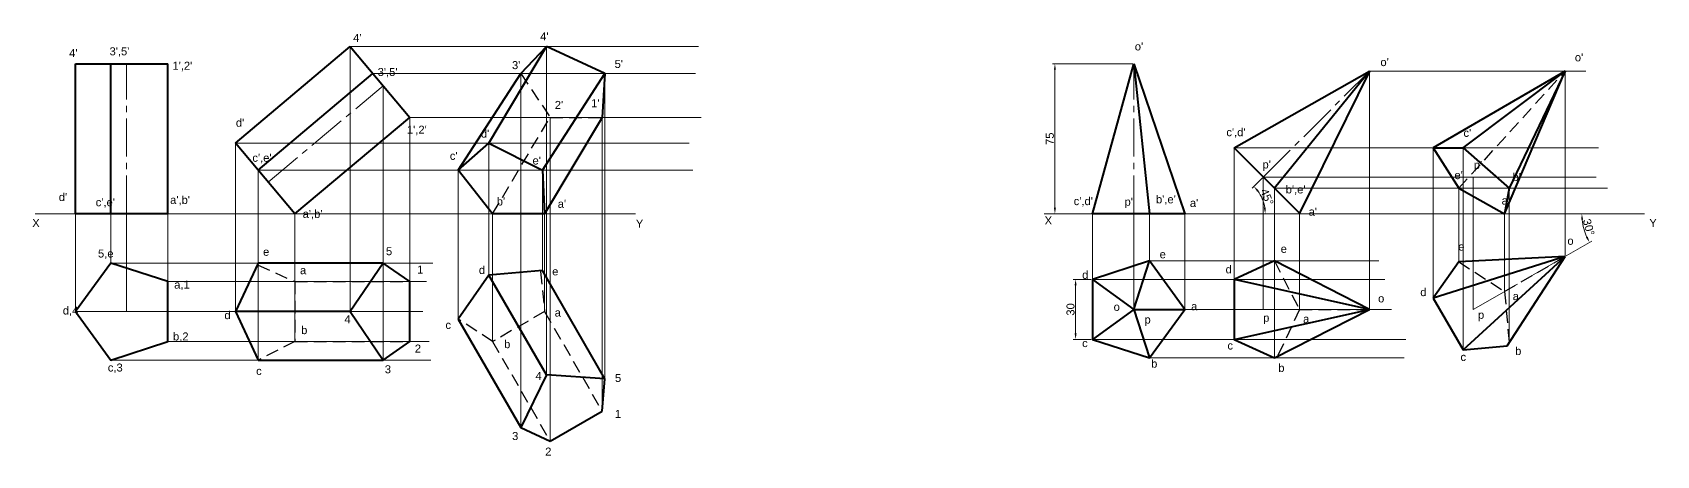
# Model space of a CAD drawing. Header units: millimetres. Extents: x 1 to 7224, y -410 to 206.
# Drawn here: x 6412 to 7224, y -20 to 192 of the extents above; entities that cross this region are included whole.
import ezdxf

# ---------------------------------------------------------------- set-up
doc = ezdxf.new("R2010")
doc.units = ezdxf.units.MM
doc.linetypes.add('CENTER2', pattern=[28.575, 19.05, -3.175, 3.175, -3.175])
doc.linetypes.add('DASHED2', pattern=[9.525, 6.35, -3.175])
for name, color, linetype, lineweight in [('Centre line', 1, 'CENTER2', 20), ('Dim n hatch', 6, 'Continuous', 20), ('Hidden', 3, 'DASHED2', 30), ('Object', 2, 'Continuous', 40), ('Projection', 5, 'Continuous', 5)]:
    doc.layers.add(name, color=color, linetype=linetype, lineweight=lineweight)
doc.styles.get("Standard").update_dxf_attribs({"font": 'arial.ttf', "height": 4})
doc.dimstyles.new('ISO-25', dxfattribs={"dimtxt": 3, "dimasz": 3, "dimexe": 1.25, "dimexo": 0.625, "dimgap": 0.5, "dimtad": 1, "dimdec": 0, "dimtxsty": 'Standard', "dimcen": 2.5, "dimclrd": 256, "dimclre": 256, "dimclrt": 256, "dimadec": 0, "dimazin": 0, "dimtfac": 1, "dimtdec": 0, "dimtmove": 0, "dimatfit": 2, "dimfxl": 1, "dimlwd": -1, "dimlwe": -1, "dimarcsym": 0})

# ---------------------------------------------------------------- blocks, each defined once
blk = doc.blocks.new('*D7')
at = {"layer": 'Defpoints', "color": 0, "transparency": 16777216}
for p in [(7080.47, 172.37), (7027.43, 119.34), (7027.77, 106), (6917.89, 101), (7217.89, 101)]:
    blk.add_point(p, dxfattribs=at)
at = {"layer": 'Dim n hatch', "transparency": 16777216}
blk.add_line((7026.99, 118.9), (7021.88, 113.79), dxfattribs=at)
blk.add_arc((7009.09, 101), 19.33, 8.90007, 36.09993, dxfattribs=at)
for points in [[(7024.33, 112.06), (7025.09, 112.71), (7022.76, 114.67)], [(7028.69, 104.03), (7027.69, 103.95), (7028.43, 101)]]:
    blk.add_solid(points, dxfattribs=at)
at = {"layer": 'Dim n hatch', "transparency": 16777216, "insert": (7029.29, 109.37), "char_height": 4, "attachment_point": 5, "rotation": 292.5}
blk.add_mtext('45°', dxfattribs=at)
blk = doc.blocks.new('*D8')
at = {"layer": 'Defpoints', "color": 0, "transparency": 16777216}
for p in [(6917.89, 101), (7217.89, 101), (7187.06, 96.02), (7178.32, 79.64), (7132.39, 53.13)]:
    blk.add_point(p, dxfattribs=at)
at = {"layer": 'Dim n hatch', "transparency": 16777216}
blk.add_line((7178.86, 79.96), (7191.55, 87.28), dxfattribs=at)
blk.add_arc((7215.31, 101), 28.69, 185.99332, 204.00668, dxfattribs=at)
for points in [[(7186.28, 97.98), (7187.28, 98.03), (7186.62, 101)], [(7189.55, 89.55), (7188.66, 89.1), (7190.46, 86.65)]]:
    blk.add_solid(points, dxfattribs=at)
at = {"layer": 'Dim n hatch', "transparency": 16777216, "insert": (7190.05, 94.23), "char_height": 4, "attachment_point": 5, "rotation": 285}
blk.add_mtext('30°', dxfattribs=at)
blk = doc.blocks.new('*D9')
at = {"layer": 'Defpoints', "color": 0, "transparency": 16777216}
for p in [(6923.3, 176), (6962.7, 176), (6962.7, 101)]:
    blk.add_point(p, dxfattribs=at)
at = {"layer": 'Dim n hatch', "transparency": 16777216}
for p, q in [((6962.07, 176), (6922.05, 176)), ((6923.3, 104), (6923.3, 173)), ((6962.07, 101), (6922.05, 101))]:
    blk.add_line(p, q, dxfattribs=at)
for points in [[(6922.8, 173), (6923.8, 173), (6923.3, 176)], [(6922.8, 104), (6923.8, 104), (6923.3, 101)]]:
    blk.add_solid(points, dxfattribs=at)
at = {"layer": 'Dim n hatch', "transparency": 16777216, "insert": (6920.77, 138.5), "char_height": 4, "attachment_point": 5, "rotation": 90}
blk.add_mtext('75', dxfattribs=at)
blk = doc.blocks.new('*D10')
at = {"layer": 'Defpoints', "color": 0, "transparency": 16777216}
for p in [(6942.05, 68.13), (6933.65, 38.13), (6942.05, 38.13)]:
    blk.add_point(p, dxfattribs=at)
at = {"layer": 'Dim n hatch', "transparency": 16777216}
for p, q in [((6941.43, 68.13), (6932.4, 68.13)), ((6933.65, 65.13), (6933.65, 41.13)), ((6941.43, 38.13), (6932.4, 38.13))]:
    blk.add_line(p, q, dxfattribs=at)
for points in [[(6933.15, 65.13), (6934.15, 65.13), (6933.65, 68.13)], [(6933.15, 41.13), (6934.15, 41.13), (6933.65, 38.13)]]:
    blk.add_solid(points, dxfattribs=at)
at = {"layer": 'Dim n hatch', "transparency": 16777216, "insert": (6931.11, 53.13), "char_height": 4, "attachment_point": 5, "rotation": 90}
blk.add_mtext('30', dxfattribs=at)

msp = doc.modelspace()

# ---------------------------------------------------------------- linework, layer by layer
at = {"layer": 'Centre line'}
for p, q in [((6459.36, 101), (6459.36, 176)), ((6962.7, 101), (6962.7, 176)), ((7027.43, 119.34), (7080.47, 172.37)), ((6530.15, 116.81), (6587.6, 165.02)), ((7132.39, 53.13), (7178.32, 79.64)), ((7027.43, 53.13), (7080.47, 53.13))]:
    msp.add_line(p, q, dxfattribs=at)
at = {"layer": 'Dim n hatch'}
for p, q in [((6600.87, 37.03), (6600.87, 67.03)), ((6671.04, -12.72), (6697.02, 2.28))]:
    msp.add_line(p, q, dxfattribs=at)
at = {"layer": 'Hidden'}
for p, q in [((6656.38, 171.06), (6671.04, 149.21)), ((7125.09, 113.76), (7178.32, 172.37)), ((6642.32, 101), (6671.04, 149.21)), ((6671.04, 149.21), (6697.02, 149.21)), ((6525.08, 75.31), (6543.42, 67.03)), ((7033.01, 77.4), (7045.48, 53.13)), ((7125.09, 76.93), (7148.02, 62.15)), ((7148.02, 62.15), (7178.32, 79.64)), ((6543.42, 67.03), (6543.42, 37.03)), ((6543.42, 67.03), (6600.87, 67.03)), ((6666.3, 72.05), (6668.3, 52.03)), ((7148.02, 62.15), (7150.4, 35.5)), ((6668.3, 52.03), (6642.32, 37.03)), ((6668.3, 52.03), (6697.02, 2.28)), ((7045.48, 53.13), (7034.21, 28.86)), ((7045.48, 53.13), (7080.47, 53.13)), ((6642.32, 37.03), (6625.12, 48.28)), ((6543.42, 37.03), (6525.08, 27.76)), ((6543.42, 37.03), (6600.87, 37.03)), ((6642.32, 37.03), (6671.04, -12.72))]:
    msp.add_line(p, q, dxfattribs=at)
at = {"layer": 'Object'}
for p, q in [((6513.75, 136.36), (6571.2, 184.57)), ((6571.2, 184.57), (6600.87, 149.21)), ((6640.47, 136.36), (6669.2, 184.57)), ((6656.38, 171.06), (6669.2, 184.57)), ((6698.42, 171.06), (6669.2, 184.57)), ((6433.84, 101), (6433.84, 176)), ((6433.84, 176), (6480.01, 176)), ((6451.47, 101), (6451.47, 176)), ((6480.01, 101), (6480.01, 176)), ((6525.08, 122.86), (6582.53, 171.06)), ((6625.12, 122.86), (6656.38, 171.06)), ((6667.16, 122.86), (6698.42, 171.06)), ((6698.42, 171.06), (6697.02, 149.21)), ((6942.05, 101), (6962.7, 176)), ((6962.7, 176), (6988.22, 101)), ((6962.7, 176), (6970.58, 101)), ((7012.83, 133.94), (7080.47, 172.37)), ((7080.47, 172.37), (7033.01, 113.76)), ((7080.47, 172.37), (7045.48, 101.29)), ((7178.32, 172.37), (7112.25, 133.94)), ((7127.25, 133.94), (7178.32, 172.37)), ((7148.02, 101), (7178.32, 172.37)), ((7178.32, 172.37), (7150.32, 113.76)), ((6543.42, 101), (6600.87, 149.21)), ((6697.02, 149.21), (6668.3, 101)), ((6543.42, 101), (6513.75, 136.36)), ((6625.12, 122.86), (6640.47, 136.36)), ((6640.47, 136.36), (6667.16, 122.86)), ((7045.48, 101.29), (7012.83, 133.94)), ((7112.25, 133.94), (7125.09, 113.76)), ((7112.25, 133.94), (7127.25, 133.94)), ((7127.25, 133.94), (7150.32, 113.76)), ((6642.32, 101), (6625.12, 122.86)), ((6667.16, 122.86), (6668.3, 101)), ((7125.09, 113.76), (7148.02, 101)), ((7150.32, 113.76), (7148.02, 101)), ((6480.01, 101), (6433.84, 101)), ((6668.3, 101), (6642.32, 101)), ((6988.22, 101), (6942.05, 101)), ((6525.08, 76.3), (6513.75, 52.03)), ((6587.6, 76.3), (6525.08, 76.3)), ((6587.6, 76.3), (6571.2, 52.03)), ((6600.87, 67.03), (6587.6, 76.3)), ((6962.7, 53.13), (6970.58, 77.4)), ((7033.01, 77.4), (7012.83, 68.13)), ((7080.47, 53.13), (7033.01, 77.4)), ((7178.32, 79.64), (7112.25, 58.82)), ((7125.09, 76.93), (7112.25, 58.82)), ((7178.32, 79.64), (7125.09, 76.93)), ((7127.25, 32.84), (7178.32, 79.64)), ((7149.36, 34.9), (7178.32, 79.64)), ((6600.87, 37.03), (6600.87, 67.03)), ((6640.47, 70.23), (6625.12, 48.28)), ((6667.16, 72.55), (6640.47, 70.23)), ((6669.2, 20.48), (6640.47, 70.23)), ((6698.42, 18.41), (6667.16, 72.55)), ((6942.05, 68.13), (6962.7, 53.13)), ((7012.83, 68.13), (7012.83, 38.13)), ((7080.47, 53.13), (7012.83, 68.13)), ((7112.25, 58.82), (7127.25, 32.84)), ((6513.75, 52.03), (6525.08, 27.76)), ((6571.2, 52.03), (6513.75, 52.03)), ((6571.2, 52.03), (6587.6, 27.76)), ((6962.7, 53.13), (6942.05, 38.13)), ((6962.7, 53.13), (6970.58, 28.86)), ((6962.7, 53.13), (6988.22, 53.13)), ((7012.83, 38.13), (7080.47, 53.13)), ((7033.01, 28.86), (7080.47, 53.13)), ((6625.12, 48.28), (6656.38, -5.87)), ((6587.6, 27.76), (6600.87, 37.03)), ((7012.83, 38.13), (7033.01, 28.86)), ((7127.25, 32.84), (7149.36, 34.9)), ((6525.08, 27.76), (6587.6, 27.76)), ((6669.2, 20.48), (6656.38, -5.87)), ((6698.42, 18.41), (6669.2, 20.48)), ((6697.02, 2.28), (6698.42, 18.41)), ((6671.04, -12.72), (6697.02, 2.28)), ((6656.38, -5.87), (6671.04, -12.72))]:
    msp.add_line(p, q, dxfattribs=at)
for points in [[(6480.01, 37.03), (6480.01, 67.03), (6451.47, 76.3), (6433.84, 52.03), (6451.47, 27.76)], [(6942.05, 68.13), (6942.05, 38.13), (6970.58, 28.86), (6988.22, 53.13), (6970.58, 77.4)]]:
    msp.add_lwpolyline(points, close=True, dxfattribs=at)
at = {"layer": 'Projection'}
for p, q in [((6571.2, 184.57), (6571.2, 52.03)), ((6571.2, 184.57), (6745.13, 184.57)), ((6669.2, 20.48), (6669.2, 184.57)), ((6582.53, 171.06), (6743.73, 171.06)), ((6656.38, -5.87), (6656.38, 171.06)), ((6698.42, 18.41), (6698.42, 171.06)), ((7080.47, 172.37), (7080.47, 53.13)), ((7080.47, 172.37), (7188.58, 172.37)), ((7178.32, 79.64), (7178.32, 172.37)), ((6587.6, 165.02), (6587.6, 27.76)), ((6600.87, 149.21), (6600.87, 37.03)), ((6600.87, 149.21), (6746.53, 149.21)), ((6671.04, -12.72), (6671.04, 149.21)), ((6697.02, 2.28), (6697.02, 149.21)), ((6513.75, 136.36), (6513.75, 52.03)), ((6513.75, 136.36), (6740.46, 136.36)), ((6640.47, 70.23), (6640.47, 136.36)), ((7012.83, 133.94), (7012.83, 38.13)), ((7012.83, 133.94), (7194.93, 133.94)), ((7112.25, 58.82), (7112.25, 133.94)), ((7127.25, 32.84), (7127.25, 133.94)), ((6525.08, 122.86), (6525.08, 27.76)), ((6525.08, 122.86), (6742.33, 122.86)), ((6625.12, 48.28), (6625.12, 122.86)), ((6667.16, 72.55), (6667.16, 122.86)), ((7027.43, 119.34), (7027.43, 53.13)), ((7027.43, 119.34), (7193.72, 119.34)), ((7033.01, 113.76), (7033.01, 28.86)), ((7033.01, 113.76), (7199.47, 113.76)), ((7125.09, 76.93), (7125.09, 113.76)), ((7132.39, 53.13), (7132.39, 119.34)), ((7150.32, 36.38), (7150.32, 113.76)), ((6413.68, 101), (6713.68, 101)), ((6433.84, 52.03), (6433.84, 101)), ((6451.47, 76.3), (6451.47, 101)), ((6459.36, 52.03), (6459.36, 101)), ((6480.01, 67.03), (6480.01, 101)), ((6543.42, 101), (6543.42, 37.03)), ((6642.32, 37.03), (6642.32, 101)), ((6668.3, 52.03), (6668.3, 101)), ((6917.89, 101), (7217.89, 101)), ((6942.05, 68.13), (6942.05, 101)), ((6962.7, 53.13), (6962.7, 101)), ((6970.58, 77.4), (6970.58, 101)), ((6988.22, 53.13), (6988.22, 101)), ((7045.48, 101.29), (7045.48, 53.13)), ((7148.02, 62.15), (7148.02, 101)), ((6451.47, 76.3), (6612.37, 76.3)), ((6970.58, 77.4), (7085.13, 77.4)), ((6480.01, 67.03), (6609.2, 67.03)), ((6942.05, 68.13), (7088.15, 68.13)), ((6433.84, 52.03), (6607.47, 52.03)), ((6988.22, 53.13), (7091.48, 53.13)), ((6480.01, 37.03), (6610.64, 37.03)), ((6942.05, 38.13), (7098.74, 38.13)), ((6451.47, 27.76), (6611.5, 27.76)), ((6970.58, 28.86), (7097.83, 28.86))]:
    msp.add_line(p, q, dxfattribs=at)

# ---------------------------------------------------------------- texts
at = {"layer": 'Dim n hatch'}
for s, p in [("4'", (6572.58, 186.91)), ("4'", (6666.06, 187.68)), ("o'", (6963.23, 182.67)), ("4'", (6430.69, 179.37)), ("3',5'", (6450.88, 180.24)), ("o'", (7085.98, 174.84)), ("o'", (7183.13, 177.23)), ("1',2'", (6482.31, 173.03)), ("3',5'", (6584.87, 169.89)), ("3'", (6651.99, 173.33)), ("5'", (6703.27, 173.92)), ("2'", (6673.38, 153.42)), ("1'", (6691.55, 154.3)), ("d'", (6514.02, 144.55)), ("1',2'", (6599.49, 141.03)), ("d'", (6636.46, 139.08)), ("c',d'", (7008.98, 139.77)), ("c'", (7127.47, 139.45)), ("c',e'", (6522.25, 126.98)), ("c'", (6620.94, 127.95)), ("e'", (6662.25, 125.61)), ("p'", (7027.03, 123.64)), ("e'", (7122.94, 118.3)), ("p'", (7132.62, 123.43)), ("b',e'", (7038.64, 111.16)), ("b'", (7151.98, 117.39)), ("d'", (6425.5, 107.34)), ("c',e'", (6443.96, 104.74)), ("a',b'", (6481.16, 105.9)), ("b'", (6644.38, 105.12)), ("a'", (6674.85, 103.95)), ("c',d'", (6932.68, 105.3)), ("p'", (6958.08, 105)), ("b',e'", (6973.81, 106.21)), ("a'", (6990.75, 104.39)), ("a'", (7146.53, 105.6)), ('X', (6412.24, 94.37)), ("a',b'", (6547.38, 98.92)), ('Y', (6713.88, 94.08)), ('X', (6918.16, 95.63)), ("a'", (7050.09, 100.02)), ('Y', (7220.34, 94.42)), ('5,e', (6445.11, 79.1)), ('e', (6527.59, 79.97)), ('5', (6589.01, 80.25)), ('e', (6975.63, 78.7)), ('e', (7036.12, 81.42)), ('e', (7124.84, 82.56)), ('o', (7179.41, 85.44)), ('a', (6546.04, 70.75)), ('1', (6604.58, 71.03)), ('d', (6635.45, 70.86)), ('e', (6672.07, 70.15)), ('d', (7008.6, 71.15)), ('a,1', (6483.18, 63.54)), ('d', (6936.91, 68.43)), ('o', (7084.82, 56.64)), ('d', (7105.89, 59.78)), ('a', (7152.06, 57.79)), ('d,4', (6427.52, 50.58)), ('d', (6508.27, 48.27)), ('4', (6568.25, 46.25)), ('a', (6673.31, 49.56)), ('o', (6952.64, 52.41)), ('p', (6968.07, 46.06)), ('a', (6991.36, 52.71)), ('p', (7027.35, 46.97)), ('a', (7047.32, 46.37)), ('p', (7134.72, 48.44)), ('b,2', (6482.6, 37.61)), ('b', (6546.62, 40.78)), ('c', (6618.71, 43.38)), ('2', (6603.43, 31.56)), ('b', (6648.05, 33.75)), ('c', (6936.91, 34.28)), ('c', (7009.51, 33.07)), ('b', (7153.29, 30.36)), ('c,3', (6450.01, 22.05)), ('3', (6588.43, 21.19)), ('b', (6971.39, 24)), ('b', (7034.92, 21.88)), ('c', (7125.98, 27.34)), ('c', (6524.13, 20.32)), ('4', (6663.72, 17.88)), ('5', (6703.44, 16.84)), ('1', (6703.41, -1.1)), ('3', (6652.04, -12.2)), ('2', (6668.58, -19.97))]:
    msp.add_text(s, height=4, dxfattribs=at).set_placement(p)

# ---------------------------------------------------------------- dimensions: what is measured, and where the dimension line sits
for base, line2, picture, middle in [((7027.77, 106), ((7027.43, 119.34), (7080.47, 172.37)), '*D7', (7029.29, 109.37)), ((7187.06, 96.02), ((7132.39, 53.13), (7178.32, 79.64)), '*D8', (7190.05, 94.23))]:
    dim = msp.add_angular_dim_2l(base=base, line1=((6917.89, 101), (7217.89, 101)), line2=line2, dimstyle='ISO-25', dxfattribs=at)
    dim.commit()
    dim.dimension.update_dxf_attribs({"geometry": picture, "text_midpoint": middle})
for base, p1, p2, picture, middle in [((6923.3, 176), (6962.7, 101), (6962.7, 176), '*D9', (6920.77, 138.5)), ((6933.65, 38.13), (6942.05, 68.13), (6942.05, 38.13), '*D10', (6931.11, 53.13))]:
    dim = msp.add_linear_dim(base=base, p1=p1, p2=p2, angle=90, dimstyle='ISO-25', dxfattribs=at)
    dim.commit()
    dim.dimension.update_dxf_attribs({"geometry": picture, "text_midpoint": middle})

doc.saveas('drawing.dxf')
